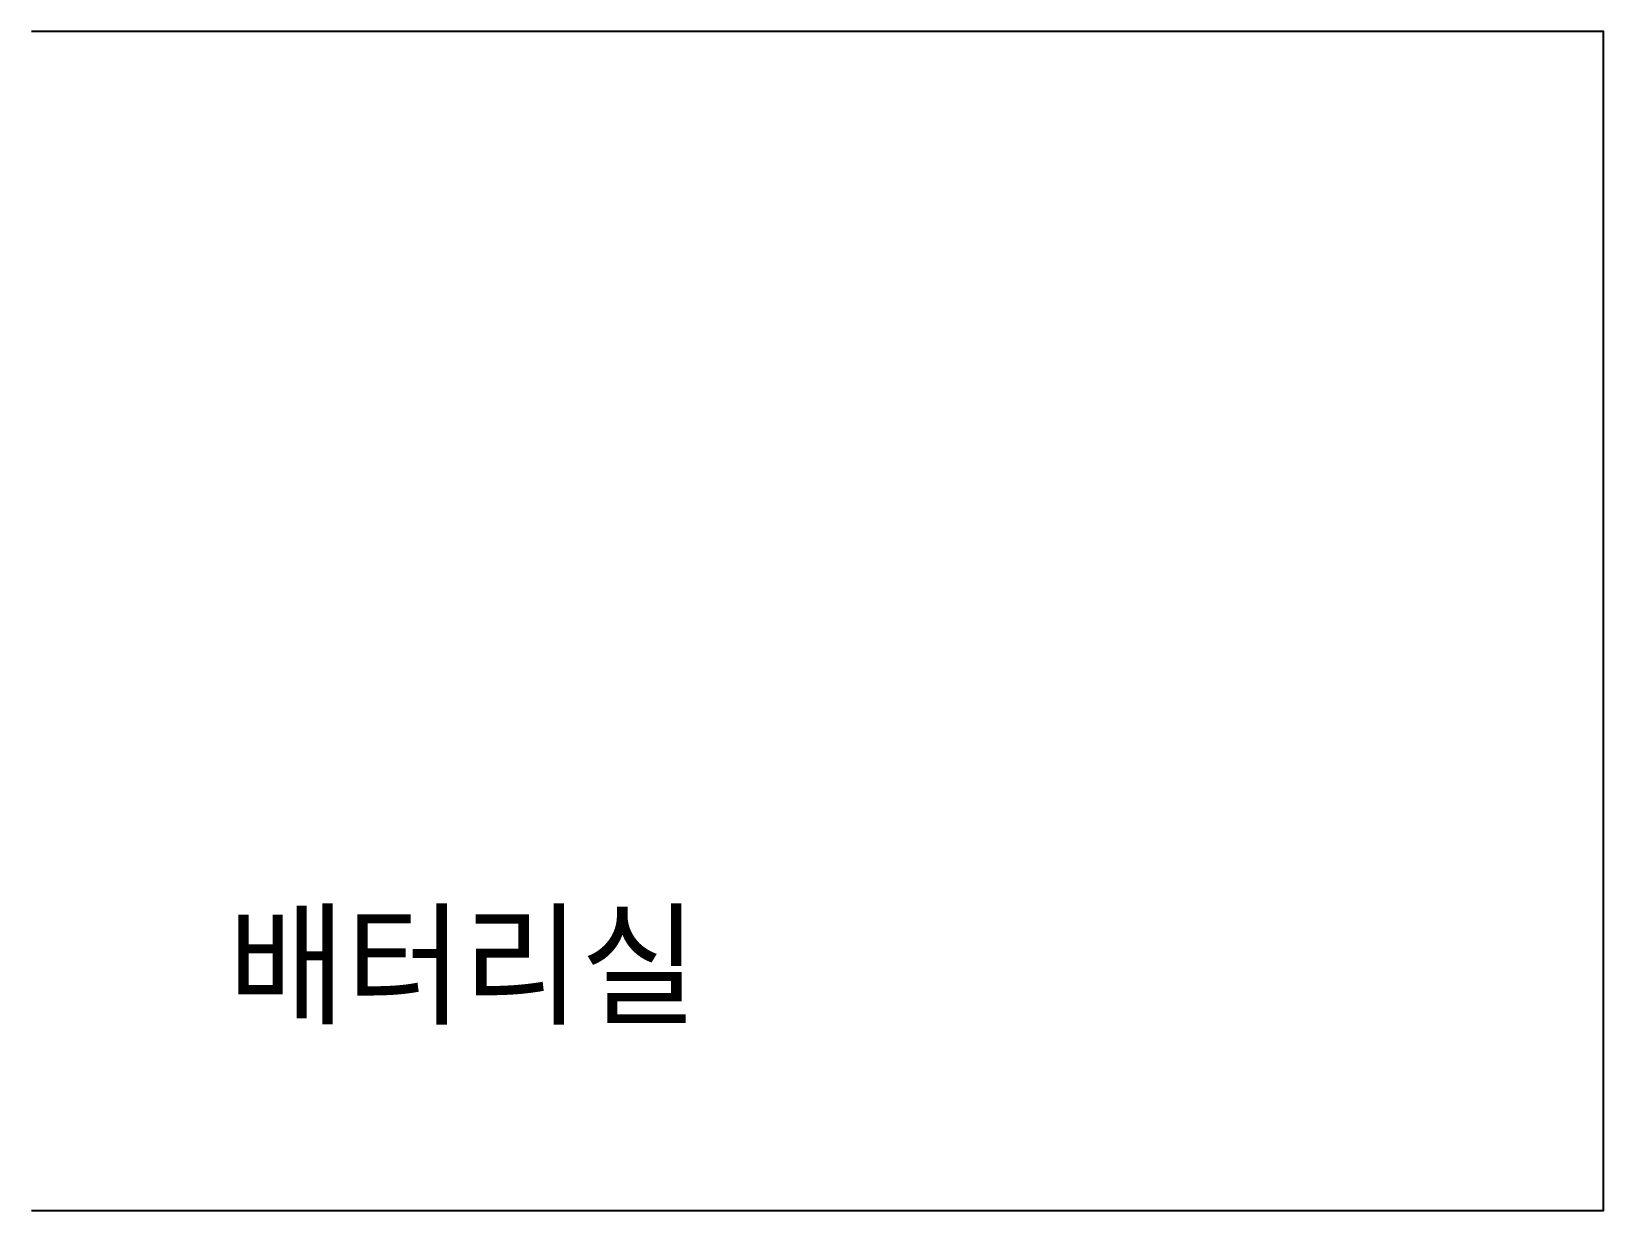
# Model space of a CAD drawing. Extents: x 0 to 4000, y 0 to 3000.
import ezdxf

# ---------------------------------------------------------------- set-up
doc = ezdxf.new("R2010")
doc.units = 0

msp = doc.modelspace()

# ---------------------------------------------------------------- linework, layer by layer
at = {"layer": '2F_ROOM'}
msp.add_lwpolyline([(0, 0), (4000, 0), (4000, 3000), (0, 3000)], dxfattribs=at)

# ---------------------------------------------------------------- texts
msp.add_text('배터리실', height=250, dxfattribs=at).set_placement((500, 500))

doc.saveas('drawing.dxf')
